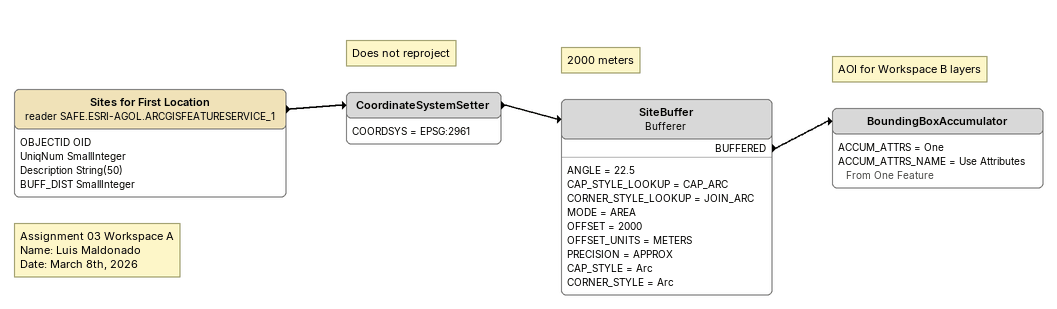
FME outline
Note: Assignment 03 Workspace A / Name: Luis Maldonado / Date: March 8th, 2026
Sites for First Location (reader SAFE.ESRI-AGOL.ARCGISFEATURESERVICE_1)
    attributes: OBJECTID OID, UniqNum SmallInteger, Description String(50), BUFF_DIST SmallInteger
    -> CoordinateSystemSetter
Note: Does not reproject
CoordinateSystemSetter
    COORDSYS = EPSG:2961
    -> SiteBuffer
Note: 2000 meters
SiteBuffer: Bufferer
    ANGLE = 22.5
    CAP_STYLE_LOOKUP = CAP_ARC
    CORNER_STYLE_LOOKUP = JOIN_ARC
    MODE = AREA
    OFFSET = 2000
    OFFSET_UNITS = METERS
    PRECISION = APPROX
    CAP_STYLE = Arc
    CORNER_STYLE = Arc
    BUFFERED -> BoundingBoxAccumulator
Note: AOI for Workspace B layers
BoundingBoxAccumulator
    ACCUM_ATTRS = One
    ACCUM_ATTRS_NAME = Use Attributes From One Feature
